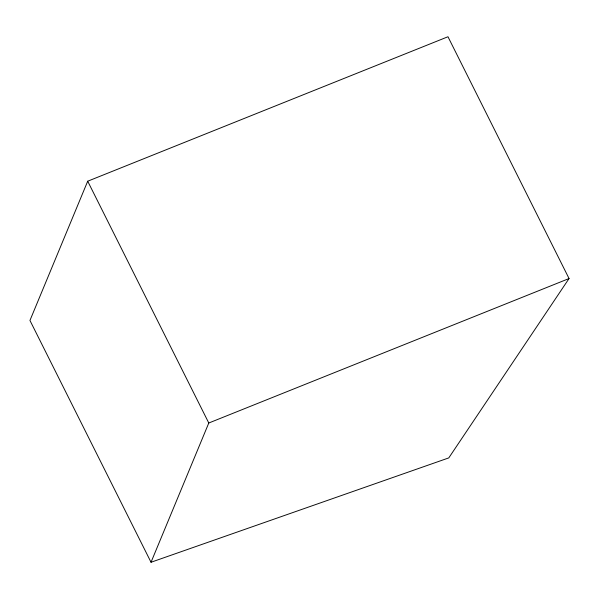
<?xml version="1.0" encoding="UTF-8"?>
<svg xmlns="http://www.w3.org/2000/svg" width="599" height="599" viewBox="0 0 599 599"><rect width="100%" height="100%" fill="white"/><g stroke="black" fill="none" stroke-linecap="round" stroke-linejoin="round"><path stroke-width="0.9" d="M87.701 181.212L29.95 320.458L151.03 562.251L448.786 457.898L569.05 278.542L447.97 36.749L87.701 181.212L208.789 423.006L151.03 562.251M208.789 423.006L569.05 278.542"/></g></svg>
